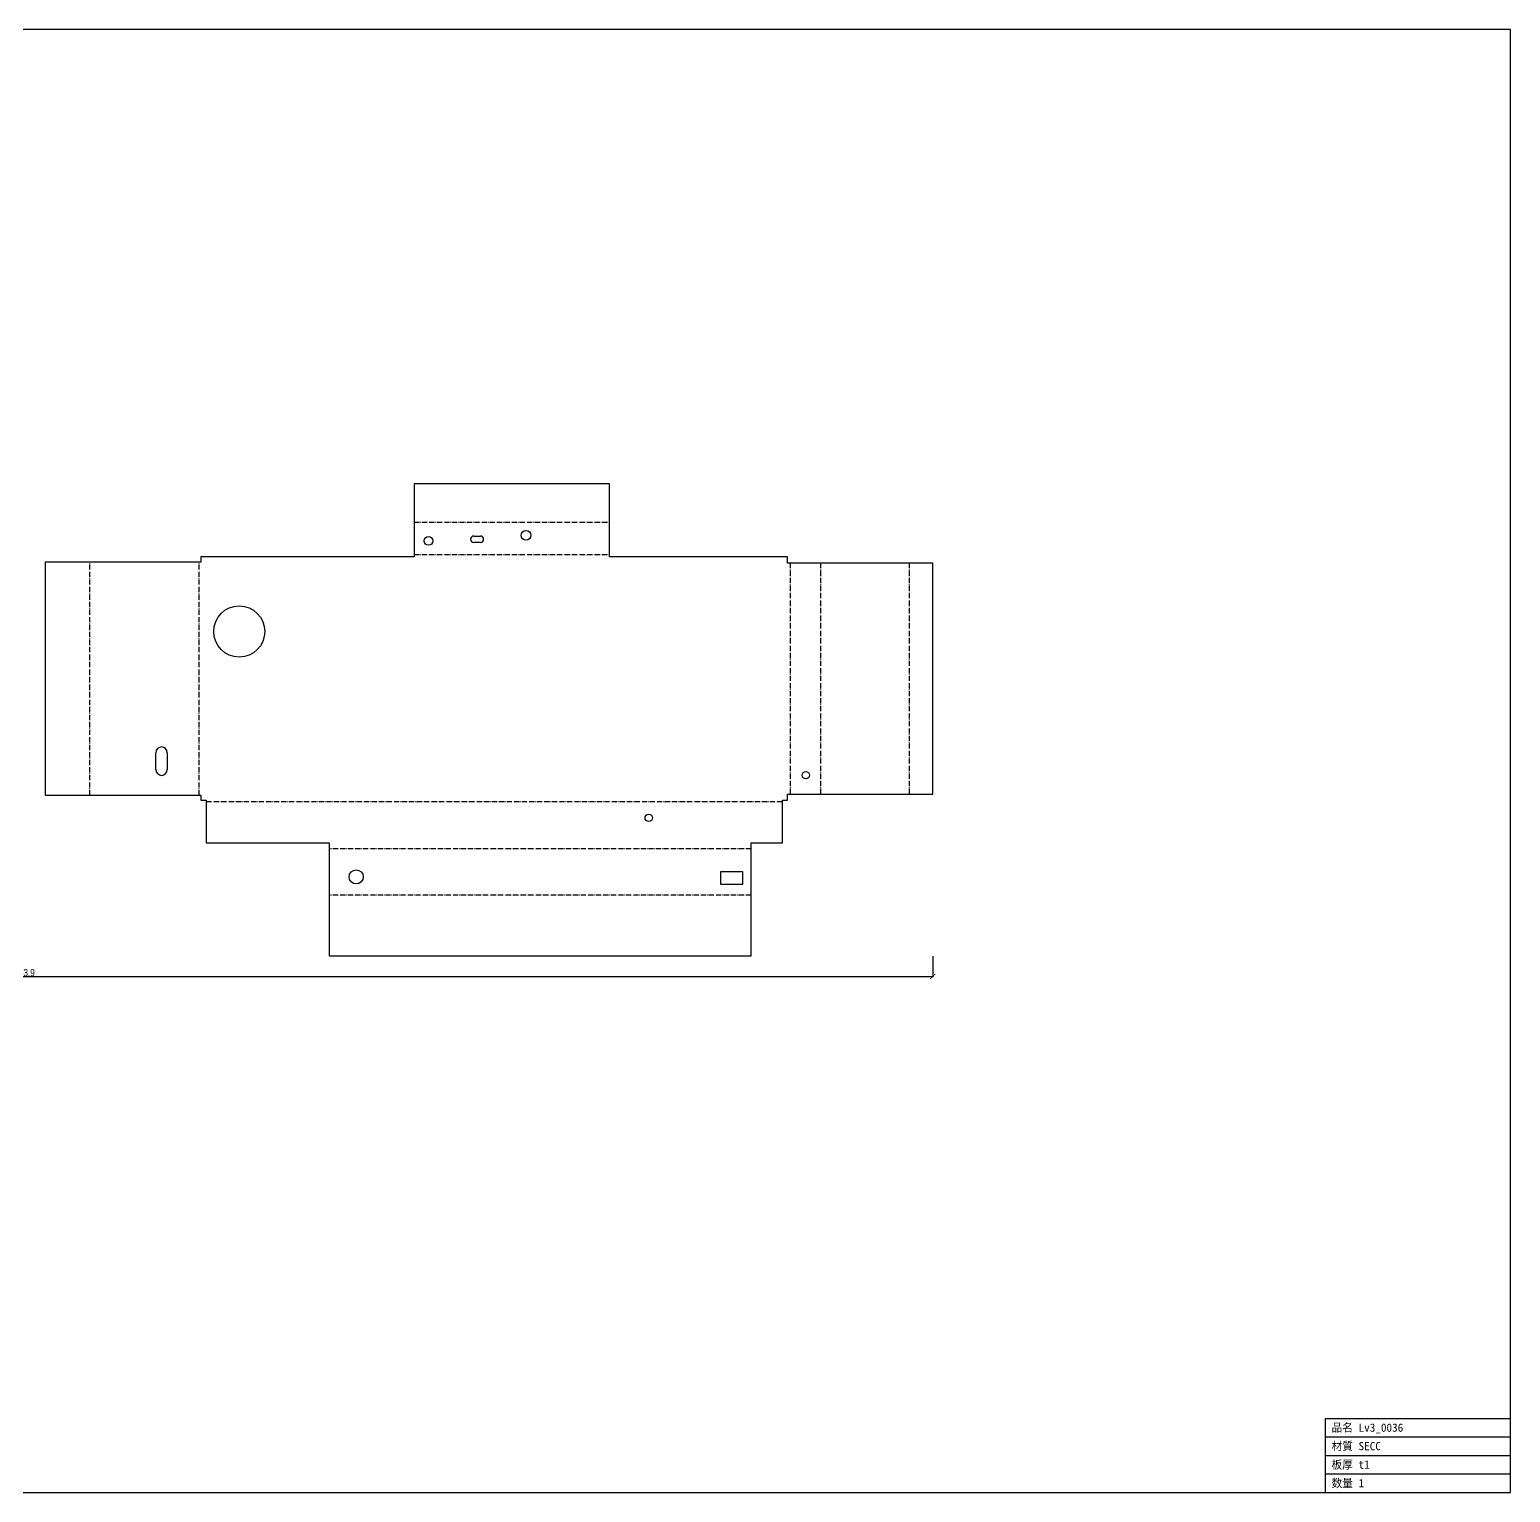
# Model space of a CAD drawing. Header units: millimetres. Extents: x -297 to 1089, y -337 to 375.
# Drawn here: x 369 to 1089, y -337 to 375 of the extents above; entities that cross this region are included whole.
import ezdxf

# ---------------------------------------------------------------- set-up
doc = ezdxf.new("R2010")
doc.units = ezdxf.units.MM
doc.linetypes.add('DASHDOT', pattern=[3.556, 2.54, -0.508, 0, -0.508])
for name, color, linetype in [('BEND', 7, 'Continuous'), ('CUT', 7, 'Continuous'), ('DIM', 7, 'Continuous'), ('FRAME', 7, 'Continuous'), ('TEXT', 7, 'Continuous')]:
    doc.layers.add(name, color=color, linetype=linetype)
doc.styles.add('OpenSansCondensed-Light', font='OpenSansCondensed-Light.ttf')
doc.dimstyles.new('EZDXF', dxfattribs={"dimtxt": 0.25, "dimasz": 0.175, "dimexe": 0.375, "dimexo": 0.125, "dimgap": 0.1, "dimtad": 1, "dimlfac": 100, "dimzin": 12, "dimdsep": 46, "dimtxsty": 'OpenSansCondensed-Light', "dimblk": 'ARCHTICK', "dimcen": 2.5, "dimazin": 3, "dimtfac": 0.5, "dimtmove": 2, "dimatfit": 3})

# ---------------------------------------------------------------- blocks, each defined once
blk = doc.blocks.new('_ARCHTICK')
at = {"color": 0, "linetype": 'BYBLOCK', "const_width": 0.15}
blk.add_lwpolyline([(-0.5, -0.5), (0.5, 0.5)], dxfattribs=at)

msp = doc.modelspace()

# ---------------------------------------------------------------- linework, layer by layer
at = {"layer": 'BEND', "color": 3, "linetype": 'DASHDOT'}
for p, q in [((555.77, 135.26), (650.78, 135.26)), ((397.89, 2.5), (397.89, 115.89)), ((451.16, 2.5), (451.16, 115.89)), ((555.77, 119.57), (650.78, 119.57)), ((738.58, 115.39), (738.58, 3)), ((753.34, 115.39), (753.34, 3)), ((796.48, 115.39), (796.48, 3)), ((734.9, -0.79), (454.45, -0.79)), ((719.73, -23.6), (514.41, -23.6)), ((719.73, -46.17), (514.41, -46.17))]:
    msp.add_line(p, q, dxfattribs=at)
at = {"layer": 'CUT'}
for p, q in [((650.78, 153.9), (555.77, 153.9)), ((555.77, 153.9), (555.77, 118.39)), ((650.78, 118.39), (650.78, 153.9)), ((584.73, 128.51), (587.95, 128.51)), ((587.95, 125.39), (584.73, 125.39)), ((451.95, 115.89), (376.13, 115.89)), ((376.13, 115.89), (376.13, 2.5)), ((555.77, 118.39), (451.95, 118.39)), ((451.95, 118.39), (451.95, 115.89)), ((737.4, 118.39), (650.78, 118.39)), ((737.4, 115.39), (737.4, 118.39)), ((808.07, 115.39), (737.4, 115.39)), ((808.07, 3), (808.07, 115.39)), ((430.03, 14.9), (430.03, 23.14)), ((435.61, 23.14), (435.61, 14.9)), ((376.13, 2.5), (451.95, 2.5)), ((451.95, 2.5), (451.95, 0)), ((451.95, 0), (454.45, 0)), ((454.45, 0), (454.45, -20.65)), ((734.9, -20.65), (734.9, 0)), ((734.9, 0), (737.4, 0)), ((737.4, 0), (737.4, 3)), ((737.4, 3), (808.07, 3)), ((454.45, -20.65), (514.41, -20.65)), ((514.41, -20.65), (514.41, -75.73)), ((719.73, -75.73), (719.73, -20.65)), ((719.73, -20.65), (734.9, -20.65)), ((704.98, -40.96), (704.98, -34.64)), ((704.98, -34.64), (715.52, -34.64)), ((715.52, -34.64), (715.52, -40.96)), ((715.52, -40.96), (704.98, -40.96)), ((514.41, -75.73), (719.73, -75.73))]:
    msp.add_line(p, q, dxfattribs=at)
for centre, radius in [((610.1, 128.86), 2.41), ((562.64, 126.12), 2.1), ((470.59, 82.09), 12.43), ((746.24, 12.22), 1.78), ((669.85, -8.58), 1.82), ((527.48, -37.28), 3.44)]:
    msp.add_circle(centre, radius, dxfattribs=at)
for centre, radius, start, end in [((584.73, 126.95), 1.56, 90, -90), ((587.95, 126.95), 1.56, -90, 90), ((432.82, 23.14), 2.79, 0, 180), ((432.82, 14.9), 2.79, 180, 0)]:
    msp.add_arc(centre, radius, start, end, dxfattribs=at)
at = {"layer": 'FRAME'}
for p, q in [((1089.05, 374.88), (-296.79, 374.88)), ((1089.05, -336.71), (1089.05, 374.88)), ((999.05, -336.71), (999.05, -300.71)), ((999.05, -300.71), (1089.05, -300.71)), ((999.05, -309.71), (1089.05, -309.71)), ((999.05, -318.71), (1089.05, -318.71)), ((999.05, -327.71), (1089.05, -327.71)), ((-296.79, -336.71), (1089.05, -336.71))]:
    msp.add_line(p, q, dxfattribs=at)

# ---------------------------------------------------------------- texts
at = {"layer": 'TEXT'}
for s, p in [('品名 Lv3_0036', (1002.05, -307.21)), ('材質 SECC', (1002.05, -316.21)), ('板厚 t1', (1002.05, -325.21)), ('数量 1', (1002.05, -334.21))]:
    msp.add_text(s, height=4, dxfattribs=at).set_placement(p)

# ---------------------------------------------------------------- dimensions: what is measured, and where the dimension line sits
at = {"layer": 'DIM'}
msp.add_linear_dim(base=(-75.82, -85.73), p1=(-75.82, -75.73), p2=(808.07, -75.73), dimstyle='EZDXF', override={"dimtxt": 3.5, "dimasz": 2.5, "dimdec": 1, "dimlfac": 1}, dxfattribs=at).render()

doc.saveas('drawing.dxf')
